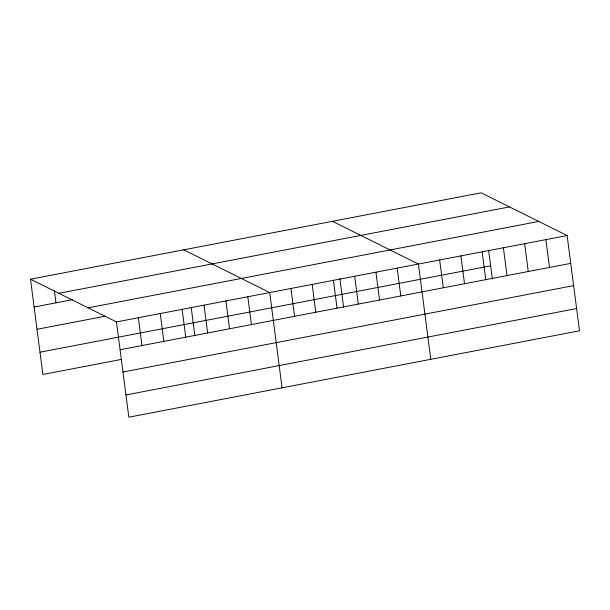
<?xml version="1.0" encoding="UTF-8"?>
<svg xmlns="http://www.w3.org/2000/svg" width="610" height="610" viewBox="0 0 610 610"><rect width="100%" height="100%" fill="white"/><g stroke="black" fill="none" stroke-linecap="round" stroke-linejoin="round"><path stroke-width="0.91" d="M30.5 279.197L481.153 192.806L567.125 235.536L579.5 330.803L128.847 417.194L116.472 321.927L30.5 279.197L42.875 374.464L121.306 359.427M58.873 293.296L509.525 206.904M34.114 307.028L72.422 299.685M88.099 307.829L538.76 221.438M37.004 329.278L105.408 316.171M116.472 321.927L567.125 235.536M39.985 352.206L490.638 265.815M120.086 349.759L570.739 263.367M122.976 372.016L573.629 285.625M125.957 394.945L576.61 308.553M332.442 221.316L418.414 264.046L430.782 359.313M183.724 249.825L269.696 292.556L282.064 387.823M545.881 239.608L549.496 267.439M524.638 243.68L528.252 271.511M503.395 247.759L507.009 275.583M488.61 250.222L492.323 278.8M482.144 251.831L485.758 279.662M460.901 255.903L464.515 283.734M439.657 259.974L443.272 287.806M397.163 268.118L400.778 295.949M375.92 272.19L379.534 300.021M354.677 276.269L358.291 304.093M339.9 278.732L343.605 307.31M333.426 280.341L337.048 308.172M312.183 284.412L315.797 312.244M290.94 288.484L294.554 316.315M247.805 296.75L251.419 324.581M225.913 300.951L229.528 328.782M204.03 305.145L207.644 332.976M191.182 307.242L194.895 335.82M182.138 309.339L185.753 337.17M160.247 313.54L163.861 341.371M138.363 317.734L141.977 345.565M54.435 290.772L56.006 302.827"/></g></svg>
